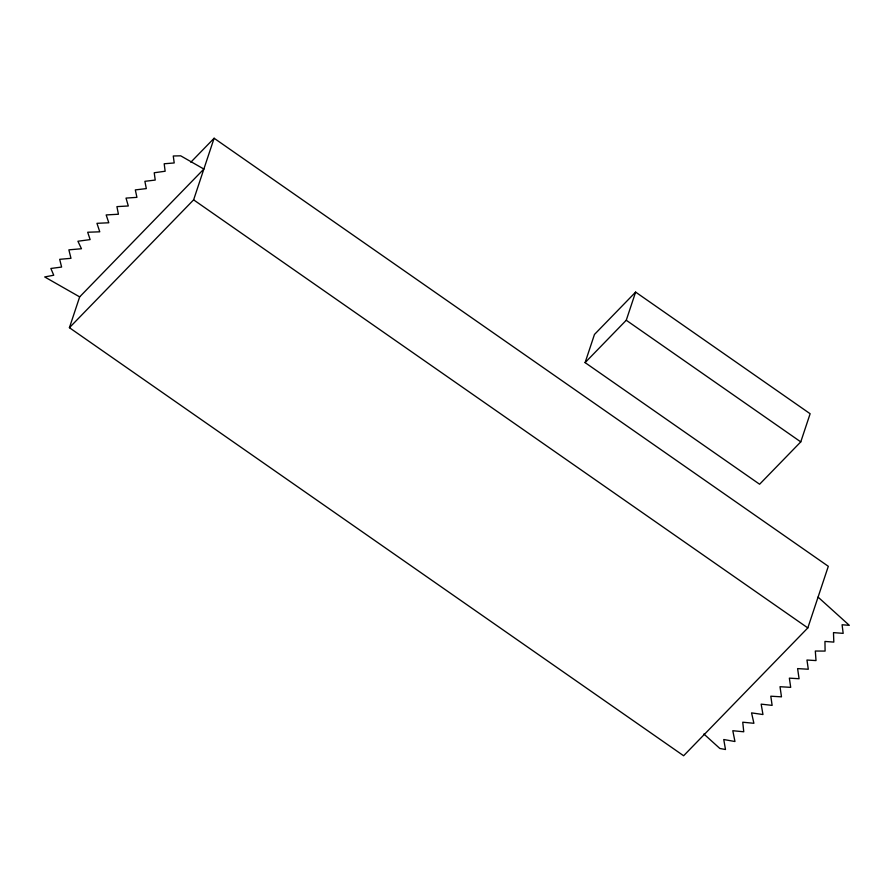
<?xml version="1.0" encoding="UTF-8"?>
<svg xmlns="http://www.w3.org/2000/svg" width="894" height="894" viewBox="0 0 894 894"><rect width="100%" height="100%" fill="white"/><g stroke="black" fill="none" stroke-linecap="round" stroke-linejoin="round"><path stroke-width="1.34" d="M190.824 162.216L214.113 138.246L828.313 566.304L807.818 627.912L683.619 755.754L69.419 327.696L79.667 296.886L203.866 169.044L180.689 155.824L173.268 155.992L174.207 162.954L164.194 163.77L165.144 171.235L154.226 172.765L155.221 180.063L144.884 181.326L146.314 188.6L135.318 189.908L136.927 197.35L126.02 198.099L128.3 205.978L116.924 206.626L118.421 214.236L106.162 214.94L108.8 222.774L96.954 223.321L99.77 231.814L87.69 232.239L90.138 239.592L77.912 241.246L81.477 248.744L68.872 249.851L70.984 258.321L59.686 259.316L61.608 267.06L50.869 268.468L53.741 275.229L44.7 276.95L79.667 296.886M69.419 327.696L193.618 199.854L214.113 138.246M585.101 362.618L594.465 334.457L635.623 292.103L810.132 413.732L800.767 441.882L759.609 484.235L585.101 362.618L626.258 320.253L635.623 292.103M626.258 320.253L800.767 441.882M193.618 199.854L807.818 627.912M818.066 597.114L849.3 625.319L842.081 624.761L843.176 633.365L833.487 632.617L833.811 642.104L824.95 641.434L825.095 651.078L815.317 651.033L816.01 660.577L806.958 660.029L808.299 669.237L797.604 668.6L799.08 678.725L789.357 678.144L790.698 687.352L780.015 686.715L781.479 696.839L770.796 696.202L772.125 705.377L761.163 704.137L762.962 714.529L751.563 712.887L753.899 723.291L742.746 722.207L743.752 731.784L732.801 730.722L734.957 741.517L723.749 739.517L725.492 749.518L719.849 748.468L703.857 733.996"/></g></svg>
